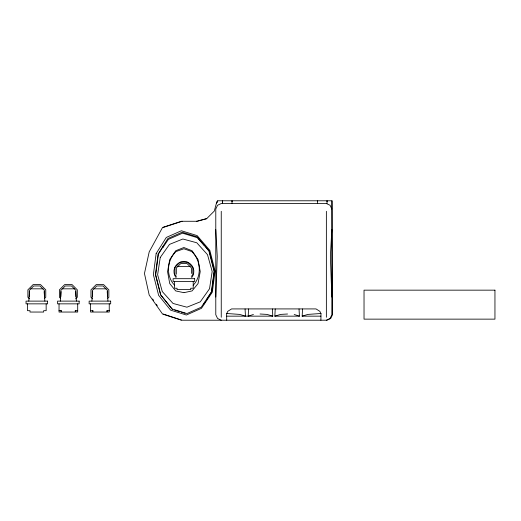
<?xml version="1.0" encoding="UTF-8"?>
<svg xmlns="http://www.w3.org/2000/svg" width="521" height="521" viewBox="0 0 521 521"><rect width="100%" height="100%" fill="white"/><g stroke="black" fill="none" stroke-linecap="round" stroke-linejoin="round"><path stroke-width="0.78" d="M215.785 297.029L217.244 256.43L215.785 229.592M248.576 308.979L248.191 316.156L253.427 314.489M299.041 308.979L299.425 316.156L274.834 316.156L275.218 308.979M320.877 316.156L302.16 316.156L302.545 308.979M331.831 229.592L330.373 256.43L331.831 297.029M28.785 301.118L29.586 291.552M60.325 301.118L61.133 291.552M91.872 301.118L92.673 291.552M216.332 203.516L217.726 200.78L331.981 200.78L331.831 314.756L330.067 318.448L326.367 320.22M216.827 201.666L214.313 211.031L206.817 218.533L196.567 221.275M217.335 202.246L217.726 200.78M163.08 246.68L158.397 254.15L155.701 274.841L160.826 295.068L172.405 309.409M203.718 304.284L205.424 301.568M206.277 300.207L211.383 292.066L214.079 271.369L208.954 251.148L203.919 244.909M193.135 285.254C202.128 276.156 200.917 260.07 191.708 251.526L183.893 248.771L176.072 251.526C166.863 260.07 165.652 276.156 174.646 285.254M44.721 298.292L45.763 297.25L45.763 289.839L40.527 284.603L33.123 284.603L27.887 289.839L27.887 297.25L29.456 298.82M75.74 298.82L77.31 297.25L77.31 289.839L72.074 284.603L64.663 284.603L59.427 289.839L59.427 297.25L60.475 298.292M107.801 298.292L108.85 297.25L108.85 289.839L103.614 284.603L96.209 284.603L90.973 289.839L90.973 297.25L92.543 298.82M191.259 276.384L192.829 274.814L192.829 267.403L187.593 262.167L180.188 262.167L174.952 267.403L174.952 274.814L176.521 276.384M184.16 292.62L192.06 290.926L198.039 283.606L200.227 271.578L198.039 259.549L192.06 250.744L183.893 247.521L175.72 250.744L169.742 259.549L167.554 271.578L169.742 283.606L175.72 290.926L183.893 292.678M163.21 227.449L182.135 221.275M274.834 316.156L280.604 314.404L287.566 314.007M302.16 316.156L307.931 314.404L321.034 313.492M197.96 221.08L206.746 218.729M197.231 221.275L181.471 221.275L162.552 227.449L149.201 251.897L144.454 273.479L149.201 295.062L162.552 314.046L181.471 320.22L327.032 320.22L330.731 318.448L332.496 314.756L331.981 200.78M177.739 266.387L190.08 266.387M30.674 288.823L43.015 288.823M62.22 288.823L74.562 288.823M93.76 288.823L106.102 288.823M59.036 310.679L61.537 310.679L61.537 312.046L75.2 312.046L75.2 310.679L77.701 310.679M90.582 310.679L93.083 310.679L93.083 312.046L106.746 312.046L106.746 310.679L109.241 310.679M226.772 316.156L272.783 316.156L272.398 308.979M260.051 314.007L267.006 314.404L272.783 316.156M226.583 313.492L239.686 314.404L245.456 316.156L245.072 308.979M174.639 310.099L179.862 311.714M181.354 312.177L185.085 313.329M294.189 314.489L299.425 316.156M163.21 314.046L181.38 319.972M326.367 203.516L330.067 205.281L331.831 208.98M221.249 320.22L217.55 318.448L215.785 314.756L215.785 208.98L217.55 205.281L221.249 203.516L327.051 203.516L327.032 200.78L327.051 201.666M198.384 238.051L199.393 239.295M152.627 298.989L153.545 300.298M156.307 304.225L157.231 305.534M107.189 291.552L107.958 301.118M75.649 291.552L76.411 301.118M44.103 291.552L44.871 301.118M203.731 244.688L203.757 245.098L197.296 237.667L182.519 233.174L168.381 239.38L162.845 247.631L162.819 247.117M317.484 201.666L317.465 200.78L317.484 203.516M232.04 201.666L232.021 200.78L232.04 203.516M326.367 211.292L326.367 317.25M320.903 320.22L320.982 313.772L319.868 311.35L316.032 308.92L231.585 308.92L227.742 311.35L226.635 313.772L226.713 320.22M222.48 203.516L222.46 200.78L222.46 202.832M221.249 211.292L221.249 317.25M193.219 281.418L193.219 288.25L190.719 288.25L190.719 289.611L177.062 289.611L177.062 288.25L174.561 288.25L174.561 281.418M191.461 273.46L191.461 267.97L187.026 263.535L180.754 263.535L176.319 267.97L176.319 274.248M109.241 303.847L109.241 312.046L107.333 312.046L107.333 310.679M107.489 296.683L107.489 290.405L103.047 285.97L96.776 285.97L92.341 290.405L92.341 296.683M92.491 310.679L92.491 312.046L90.582 312.046L90.582 303.847M77.701 303.847L77.701 312.046L75.786 312.046L75.786 310.679M75.942 296.683L75.942 290.405L71.507 285.97L65.229 285.97L60.794 290.405L60.794 296.683M60.95 310.679L60.95 312.046L59.036 312.046L59.036 303.847M46.154 303.847L46.154 310.679L43.66 310.679L43.66 312.046L29.997 312.046L29.997 310.679L27.496 310.679L27.496 303.847M44.402 296.683L44.402 290.405L39.961 285.97L33.689 285.97L29.254 290.405L29.254 296.683M176.098 277.654A9.945 9.945 0 0 1 177.127 264.173A9.945 9.945 0 0 1 190.653 264.173A9.945 9.945 0 0 1 191.682 277.654M156.144 253.571L153.382 274.691L158.631 295.342L170.621 310.151L186.394 315.01L201.458 308.328L212.308 292.183L215.082 271.037L209.826 250.367L197.133 235.603L181.386 230.751L166.303 237.439L156.144 253.571M158.124 254.04L155.434 274.613L160.546 294.717L172.086 308.973L186.967 313.557L201.204 307.24L211.663 291.688L214.352 271.122L209.247 251.018L197.023 236.794L182.135 232.21L167.899 238.52L158.124 254.04M160.253 257.459L157.616 274.73L162.278 291.558L173.005 303.443L186.915 307.201L200.285 301.828L209.527 288.751L212.171 271.487L207.501 254.652L196.775 242.766L182.864 239.009L169.494 244.388L160.253 257.459M194.665 278.683L173.115 278.683L173.115 281.418L194.665 281.418L194.665 278.683M494.95 290.158L364.029 290.158L364.029 319.139L494.95 319.139L494.95 290.158M47.6 301.118L26.05 301.118L26.05 303.847L47.6 303.847L47.6 301.118M79.146 301.118L57.59 301.118L57.59 303.847L79.146 303.847L79.146 301.118M110.686 301.118L89.137 301.118L89.137 303.847L110.686 303.847L110.686 301.118"/></g></svg>
